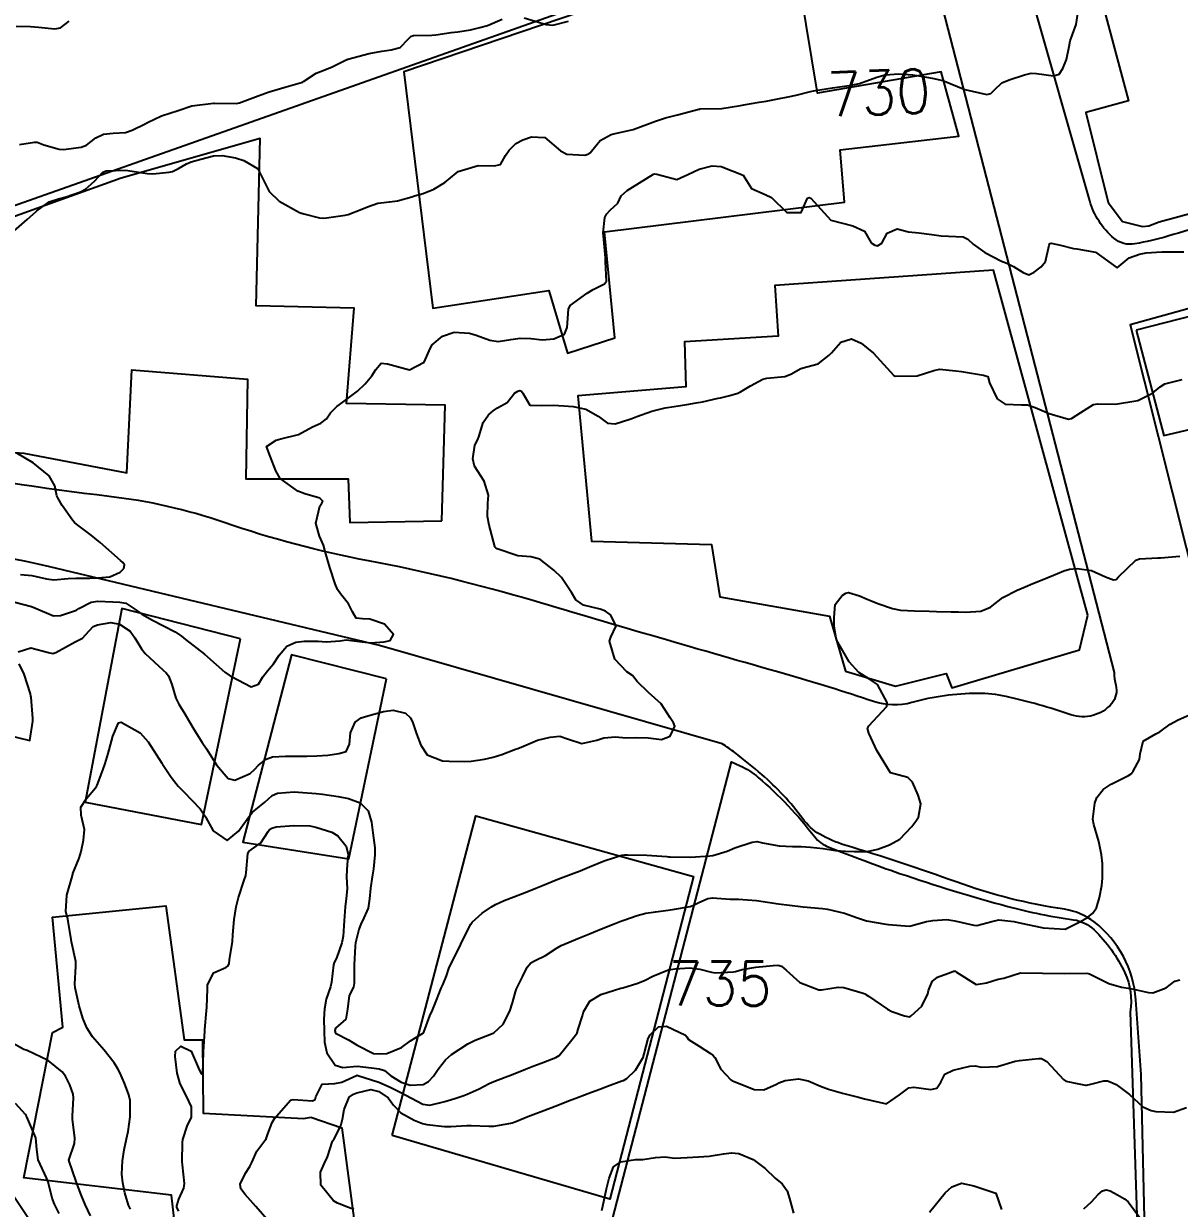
# Model space of a CAD drawing. Header units: metres. Extents: x 307586 to 320046, y 7427249 to 7434250.
# Drawn here: x 312641.6 to 312746.3, y 7431854.2 to 7431961.5 of the extents above; entities that cross this region are included whole.
import ezdxf
from ezdxf.enums import TextEntityAlignment as Align

# ---------------------------------------------------------------- set-up
doc = ezdxf.new("R2010")
doc.units = ezdxf.units.M
doc.header["$MEASUREMENT"] = 0
for name, color, linetype in [('Area Verde e Lazer', 45, 'Continuous'), ('Cotas', 45, 'Continuous'), ('Curvas de Nivel 1m', 11, 'Continuous'), ('Curvas de Nivel 5m', 15, 'Continuous'), ('Divisa', 42, 'FENCELINE2'), ('Edificações', 30, 'Continuous'), ('Vias Primárias', 230, 'Continuous')]:
    doc.layers.add(name, color=color, linetype=linetype)
doc.styles.add('Style-STANDARD', font='STANDARD.shx')
doc.linetypes.add('FENCELINE2', pattern='A,0.25,-0.1,[132,ltypeshp.shx,S=0.1,R=0,X=-0.1,Y=0],-0.1,1', length=1.45)

msp = doc.modelspace()

# ---------------------------------------------------------------- linework, layer by layer
at = {"layer": 'Area Verde e Lazer'}
msp.add_lwpolyline([(312741.46, 7431835.33), (312692.9, 7431845.19), (312705.76, 7431894.65), (312706.55, 7431894.28, -0.068237), (312708.19, 7431893.23, -0.05068), (312713.3, 7431887.85, 0.134987), (312714.57, 7431886.91, 0.010803), (312721, 7431884.53, 0.017192), (312730.81, 7431881.53, 0.031074), (312736.76, 7431880.32, -0.157962), (312738.61, 7431879.42, -0.092141), (312741.4, 7431875.52, -0.15302), (312741.88, 7431871.98), (312743.1, 7431835.07)], format="xyb", close=True, dxfattribs=at)
msp.add_lwpolyline([(312741.46, 7431835.33), (312692.9, 7431845.19), (312705.76, 7431894.65), (312706.55, 7431894.28, -0.068237), (312708.19, 7431893.23, -0.05068), (312713.3, 7431887.85, 0.134987), (312714.57, 7431886.91, 0.010803), (312721, 7431884.53, 0.017192), (312730.81, 7431881.53, 0.031074), (312736.76, 7431880.32, -0.157962), (312738.61, 7431879.42, -0.092141), (312741.4, 7431875.52, -0.15302), (312741.88, 7431871.98), (312743.1, 7431835.07)], format="xyb", close=True, dxfattribs=at)
at = {"layer": 'Curvas de Nivel 1m', "flags": 128}
for points, elevation in [([(312640.96, 7431961.31), (312642.26, 7431961.29), (312642.96, 7431961.23), (312644.46, 7431961.07), (312644.96, 7431961.15), (312645.75, 7431961.77)], 728), ([(312641.24, 7431950.6), (312642.61, 7431950.81), (312642.84, 7431950.79), (312643.46, 7431950.57), (312644.83, 7431950.16), (312645.24, 7431950.15), (312646.83, 7431950.34), (312647.31, 7431950.53), (312648.16, 7431951.2), (312648.85, 7431951.54), (312649.74, 7431951.61), (312650.85, 7431951.68), (312651.45, 7431951.88), (312652.63, 7431952.46), (312652.86, 7431952.58), (312654.13, 7431953.19), (312654.87, 7431953.42), (312655.62, 7431953.68), (312656.88, 7431954.08), (312658.84, 7431954.34), (312658.88, 7431954.35), (312658.93, 7431954.34), (312660.88, 7431954.32), (312661.18, 7431954.37), (312662.89, 7431955.01), (312663.88, 7431955.35), (312664.9, 7431955.66), (312665.4, 7431955.81), (312666.9, 7431956.25), (312666.99, 7431956.3), (312668.14, 7431957.05), (312668.92, 7431957.37), (312669.57, 7431957.62), (312670.84, 7431958.25), (312670.9, 7431958.28), (312670.93, 7431958.29), (312671, 7431958.31), (312672.94, 7431958.83), (312674.09, 7431959.06), (312674.94, 7431959.16), (312675.75, 7431959.39), (312676.5, 7431960.18), (312676.73, 7431960.41), (312676.96, 7431960.47), (312678.62, 7431960.5), (312678.96, 7431960.52), (312680.36, 7431960.74), (312680.96, 7431960.81), (312682.1, 7431960.98), (312682.97, 7431961.19), (312683.67, 7431961.39), (312684.98, 7431961.94)], 729), ([(312686.98, 7431962.06), (312688.97, 7431961.48), (312689.57, 7431961.42), (312690.98, 7431961.78)], 729), ([(312640.84, 7431909.11), (312642.33, 7431908.73), (312642.69, 7431908.58), (312644.32, 7431907.87), (312644.97, 7431907.91), (312646.33, 7431908.35), (312646.45, 7431908.41), (312646.62, 7431908.53), (312647.73, 7431909.12), (312648.34, 7431909.2), (312649.7, 7431909.14), (312650.34, 7431909.12), (312650.88, 7431909.02), (312651.71, 7431908.47), (312652.33, 7431908.02), (312653.29, 7431907.48), (312654.31, 7431906.97), (312655.35, 7431906.42), (312655.92, 7431906.04), (312656.3, 7431905.74), (312658, 7431904.39), (312658.28, 7431904.15), (312659.87, 7431902.77), (312660.26, 7431902.48), (312660.33, 7431902.44), (312660.46, 7431902.37), (312662.25, 7431901.45), (312662.9, 7431901.69), (312663.3, 7431902.33), (312663.71, 7431902.89), (312664.27, 7431903.52), (312664.79, 7431904.31), (312665.48, 7431905.12), (312666.3, 7431905.47), (312667.03, 7431905.56), (312668.3, 7431905.57), (312669.05, 7431905.52), (312670.3, 7431905.62), (312670.86, 7431905.69), (312672.3, 7431905.52), (312673.09, 7431905.42), (312674.3, 7431905.5), (312674.85, 7431905.65), (312675.13, 7431906.19), (312674.32, 7431907.11), (312672.98, 7431907.56), (312672.33, 7431907.6), (312671.77, 7431907.67), (312671.41, 7431908.23), (312671.07, 7431908.97), (312670.35, 7431909.87), (312670.06, 7431910.25), (312669.85, 7431910.76), (312669.38, 7431912.26), (312668.95, 7431913.71), (312668.8, 7431914.27), (312668.42, 7431915.1), (312668.1, 7431916.28), (312668.45, 7431917.8), (312668.64, 7431918.08), (312668.75, 7431918.27), (312668.46, 7431918.55), (312667.1, 7431918.93), (312666.46, 7431919.16), (312664.86, 7431920.32), (312664.48, 7431921), (312663.96, 7431922.33), (312663.63, 7431923.21), (312664.52, 7431923.79), (312664.92, 7431923.92), (312666.52, 7431924.3), (312667.8, 7431925.01), (312668.54, 7431925.32), (312669.08, 7431925.73), (312669.42, 7431926.26), (312669.99, 7431926.83), (312670.56, 7431927.25), (312671.88, 7431928.23), (312672.58, 7431928.9), (312673.18, 7431929.62), (312673.53, 7431930.21), (312674.02, 7431930.78), (312674.6, 7431930.7), (312676.59, 7431930.18), (312677.91, 7431930.86), (312678.48, 7431932.15), (312678.63, 7431932.42), (312679.57, 7431933.21), (312680.64, 7431933.58), (312682.02, 7431933.49), (312682.64, 7431933.32), (312683.86, 7431932.86), (312684.63, 7431932.72), (312685.78, 7431932.92), (312686.63, 7431933.04), (312687.59, 7431933), (312688.63, 7431932.89), (312689.67, 7431932.98), (312690.64, 7431933.39), (312690.86, 7431934.01), (312691, 7431935.67), (312691.15, 7431936), (312692.68, 7431937.12), (312693.22, 7431937.44), (312694.25, 7431937.96), (312694.45, 7431938.21), (312694.35, 7431939.96), (312694.35, 7431940.33), (312694.21, 7431941.97), (312694.14, 7431942.57), (312694.28, 7431943.96), (312694.45, 7431944.28), (312694.77, 7431944.65), (312695.46, 7431945.28), (312695.77, 7431945.95), (312696.32, 7431946.42), (312696.8, 7431946.72), (312698.71, 7431947.91), (312698.81, 7431947.93), (312699, 7431947.91), (312700.81, 7431947.43), (312701.81, 7431947.88), (312702.82, 7431948.36), (312704.01, 7431948.66), (312704.82, 7431948.61), (312706.81, 7431947.82), (312707.58, 7431946.59), (312708.8, 7431946.06), (312709.4, 7431945.78), (312710.77, 7431944.44), (312712.09, 7431944.43), (312712.64, 7431945.74), (312712.79, 7431945.79), (312712.94, 7431945.74), (312714.76, 7431943.72), (312716.76, 7431943.21), (312717.81, 7431942.74), (312718.41, 7431941.67), (312718.74, 7431941.46), (312718.98, 7431941.42), (312719.39, 7431941.66), (312719.86, 7431942.55), (312720.76, 7431942.94), (312721.8, 7431942.68), (312722.75, 7431942.57), (312723.92, 7431942.44), (312724.75, 7431942.3), (312726.1, 7431942.24), (312726.75, 7431942.23), (312727.18, 7431942.01), (312727.65, 7431941.57), (312728.73, 7431940.8), (312730.23, 7431940.02), (312730.72, 7431939.82), (312731.32, 7431939.52), (312732.18, 7431938.98), (312732.71, 7431938.78), (312733.19, 7431939.01), (312733.83, 7431939.49), (312734.21, 7431940), (312734.55, 7431941.48), (312734.61, 7431941.61), (312734.74, 7431941.66), (312735.56, 7431941.47), (312736.74, 7431941.16), (312737.06, 7431941.13), (312738.73, 7431940.82), (312740.71, 7431939.41), (312741.81, 7431940.31), (312742.73, 7431940.64), (312743.34, 7431940.77), (312744.74, 7431940.85), (312745.24, 7431940.85), (312746.74, 7431940.85)], 731), ([(312641.12, 7431904.6), (312642.29, 7431904.96), (312643.87, 7431904.56), (312644.28, 7431904.46), (312644.53, 7431904.56), (312646.29, 7431905.5), (312646.96, 7431905.86), (312647.56, 7431906.52), (312647.94, 7431906.89), (312648.31, 7431907.07), (312649.53, 7431907.28), (312650.31, 7431907.13), (312651.27, 7431906.48), (312651.7, 7431905.88), (312652.29, 7431904.87), (312652.63, 7431904.46), (312654.27, 7431902.95), (312654.54, 7431902.71), (312654.76, 7431902.43), (312655.04, 7431901.64), (312655.41, 7431900.42), (312655.68, 7431899.87), (312656.22, 7431898.99), (312656.57, 7431898.41), (312657.14, 7431897.46), (312657.8, 7431896.39), (312658.18, 7431895.81), (312659.11, 7431894.38), (312660.15, 7431893.14), (312660.77, 7431892.98), (312662.16, 7431893.58), (312662.55, 7431893.95), (312662.91, 7431894.33), (312663.61, 7431894.89), (312664.17, 7431895.09), (312665.34, 7431895.14), (312666.18, 7431895.15), (312667.3, 7431895.15), (312668.18, 7431895.18), (312669.2, 7431895.24), (312670.18, 7431895.38), (312670.86, 7431895.56), (312671.14, 7431896.24), (312671.23, 7431897.26), (312671.65, 7431898.23), (312672.22, 7431898.62), (312672.81, 7431898.81), (312674.22, 7431899.2), (312675.1, 7431899.31), (312676.22, 7431899.05), (312676.67, 7431898.63), (312676.89, 7431898.17), (312677.21, 7431897.17), (312677.6, 7431896.16), (312678.18, 7431895.26), (312679.59, 7431894.72), (312680.17, 7431894.7), (312681.61, 7431894.67), (312682.17, 7431894.69), (312683.39, 7431894.88), (312684.18, 7431895.06), (312684.94, 7431895.31), (312686.19, 7431895.79), (312686.39, 7431895.86), (312686.92, 7431896.05), (312688.2, 7431896.59), (312689.34, 7431896.88), (312690.2, 7431896.96), (312690.91, 7431896.71), (312692.2, 7431896.31), (312693.57, 7431896.6), (312694.2, 7431896.82), (312695.24, 7431896.91), (312696.2, 7431896.82), (312697.11, 7431896.84), (312698.2, 7431896.82), (312699.43, 7431896.67), (312700.2, 7431896.96), (312700.63, 7431897.88), (312700.5, 7431898.17), (312700.22, 7431898.64), (312699.4, 7431899.9), (312698.25, 7431900.91), (312697.23, 7431901.93), (312696.78, 7431902.45), (312696.27, 7431902.79), (312695.2, 7431903.95), (312694.71, 7431905.56), (312694.82, 7431905.95), (312695.32, 7431906.95), (312694.81, 7431907.96), (312694.34, 7431908.3), (312693.85, 7431908.46), (312692.34, 7431908.84), (312691.66, 7431909.31), (312691.27, 7431910), (312690.37, 7431911.35), (312689.68, 7431912.02), (312688.39, 7431913), (312687.57, 7431913.22), (312686.4, 7431913.32), (312684.54, 7431913.95), (312684.4, 7431914.02), (312684.36, 7431914.08), (312684.33, 7431914.15), (312683.81, 7431916.09), (312683.65, 7431916.87), (312683.7, 7431918.09), (312683.74, 7431918.81), (312683.36, 7431920.09), (312682.49, 7431921.43), (312682.32, 7431922.1), (312682.52, 7431923.33), (312682.77, 7431923.84), (312682.88, 7431924.1), (312683.25, 7431925.38), (312683.76, 7431926.09), (312684.18, 7431926.46), (312684.56, 7431926.72), (312685.44, 7431927.2), (312686.11, 7431928.06), (312686.4, 7431928.23), (312686.58, 7431928.28), (312686.74, 7431928.23), (312686.85, 7431928.06), (312687.49, 7431926.97), (312688.56, 7431926.93), (312689.62, 7431926.97), (312690.56, 7431926.89), (312691.41, 7431926.84), (312692.56, 7431926.61), (312693.68, 7431925.97), (312694.54, 7431925.33), (312695.21, 7431925.28), (312696.55, 7431925.7), (312696.72, 7431925.76), (312697.19, 7431925.93), (312698.56, 7431926.41), (312699.74, 7431926.72), (312700.56, 7431926.84), (312701.72, 7431927.02), (312702.57, 7431927.18), (312703.14, 7431927.28), (312704.57, 7431927.6), (312704.77, 7431927.64), (312705.62, 7431927.83), (312706.35, 7431928.05), (312706.58, 7431928.16), (312707.49, 7431928.72), (312708.59, 7431929.33), (312708.96, 7431929.42), (312710.59, 7431929.55), (312711.13, 7431929.76), (312712.05, 7431930.3), (312712.6, 7431930.45), (312713.63, 7431930.71), (312714.62, 7431931.49), (312714.73, 7431931.61), (312714.82, 7431931.72), (312715.68, 7431932.66), (312716.64, 7431932.98), (312717.52, 7431932.58), (312718.62, 7431931.67), (312720.47, 7431929.65), (312720.59, 7431929.6), (312722.59, 7431929.62), (312724.09, 7431930.12), (312724.6, 7431930.22), (312726.1, 7431930.09), (312726.6, 7431930.01), (312728.43, 7431929.71), (312728.59, 7431929.69), (312728.98, 7431929.55), (312729.15, 7431928.98), (312729.82, 7431927.54), (312730.57, 7431927.07), (312732.05, 7431926.99), (312732.57, 7431927), (312733.29, 7431926.76), (312734.56, 7431926.22), (312736.31, 7431925.71), (312736.56, 7431925.75), (312737.42, 7431926.3), (312738.57, 7431927.02), (312738.92, 7431927.08), (312740.57, 7431927.06), (312742.57, 7431927.38), (312743.9, 7431928.05), (312744.59, 7431928.63), (312745.03, 7431928.91), (312746.59, 7431929.28)], 732), ([(312651.31, 7431854.09), (312651.13, 7431854.47), (312650.8, 7431855.57), (312650.6, 7431856.48), (312650.52, 7431857.28), (312650.58, 7431858.48), (312650.74, 7431859.47), (312650.95, 7431860.47), (312651.09, 7431861.14), (312651.27, 7431862.47), (312651.27, 7431863.94), (312651.17, 7431864.47), (312650.77, 7431865.52), (312650.33, 7431866.48), (312650.17, 7431866.82), (312649.84, 7431867.37), (312648.93, 7431868.5), (312647.86, 7431869.71), (312647.35, 7431870.52), (312646.99, 7431871.41), (312646.67, 7431872.52), (312646.3, 7431874.15), (312646.26, 7431874.53), (312646.37, 7431876.1), (312646.36, 7431876.53), (312645.97, 7431878.32), (312645.93, 7431878.53), (312645.67, 7431880.21), (312645.59, 7431880.54), (312645.46, 7431881.08), (312645.53, 7431882.54), (312646.04, 7431884.34), (312646.08, 7431884.49), (312646.09, 7431884.53), (312646.66, 7431885.92), (312646.84, 7431886.52), (312647.06, 7431887.54), (312647.13, 7431888.52), (312646.83, 7431889.79), (312646.81, 7431890.52), (312647.32, 7431891.32), (312648.14, 7431892.29), (312648.24, 7431892.41), (312648.29, 7431892.51), (312648.79, 7431893.87), (312649, 7431894.5), (312649.29, 7431895.38), (312649.59, 7431896.5), (312649.71, 7431896.97), (312650.21, 7431898.18), (312650.46, 7431898.24), (312652.19, 7431897.26), (312652.91, 7431896.45), (312654.16, 7431894.51), (312654.19, 7431894.47), (312654.21, 7431894.44), (312654.99, 7431893.26), (312655.63, 7431892.42), (312656.14, 7431891.91), (312657.62, 7431890.39), (312658.11, 7431889.66), (312658.81, 7431888.38), (312660.08, 7431887.51), (312661.08, 7431888.36), (312662.11, 7431889.77), (312662.37, 7431890.08), (312662.67, 7431890.33), (312663.47, 7431890.97), (312664.13, 7431891.58), (312664.63, 7431891.81), (312666.14, 7431891.92), (312666.52, 7431891.9), (312668.14, 7431891.76), (312668.69, 7431891.71), (312670.13, 7431891.5), (312671.05, 7431891.32), (312672.12, 7431890.93), (312672.84, 7431890.21), (312673.13, 7431889.18), (312673.28, 7431888.21), (312673.44, 7431886.85), (312673.44, 7431886.21), (312673.32, 7431884.94), (312673.21, 7431884.21), (312673.05, 7431883.2), (312672.96, 7431882.21), (312672.85, 7431881.37), (312672.33, 7431880.22), (312672.2, 7431880.01), (312671.99, 7431879.43), (312671.71, 7431878.22), (312671.67, 7431877.92), (312671.57, 7431876.23), (312671.58, 7431874.57), (312671.5, 7431874.23), (312671.13, 7431873.45), (312670.96, 7431872.23), (312670.81, 7431871.32), (312669.88, 7431870.49), (312669.83, 7431870.29), (312669.83, 7431870.25), (312669.87, 7431870.06), (312671.06, 7431869.43), (312671.86, 7431868.95), (312673.34, 7431868.21), (312673.85, 7431868.17), (312674.53, 7431868.19), (312675.86, 7431868.74), (312676.67, 7431869.36), (312677.87, 7431870.09), (312677.9, 7431870.12), (312677.9, 7431870.15), (312678.43, 7431871.61), (312678.68, 7431872.14), (312679.02, 7431873.03), (312679.47, 7431874.13), (312679.62, 7431874.44), (312679.94, 7431875.24), (312680.16, 7431875.91), (312680.24, 7431876.13), (312680.53, 7431876.69), (312681.25, 7431878.11), (312681.99, 7431879.65), (312682.15, 7431879.94), (312682.27, 7431880.1), (312683.16, 7431880.93), (312684.01, 7431881.5), (312684.39, 7431881.7), (312685.17, 7431882.06), (312686.03, 7431882.41), (312687.21, 7431882.86), (312688.03, 7431883.18), (312688.64, 7431883.42), (312690.04, 7431884.01), (312691.49, 7431884.55), (312692.05, 7431884.77), (312692.91, 7431885.12), (312694.07, 7431885.59), (312694.33, 7431885.7), (312695.07, 7431885.95), (312695.83, 7431886.19), (312696.08, 7431886.22), (312696.35, 7431886.21), (312698.08, 7431886.18), (312699.91, 7431886.06), (312700.07, 7431886.04), (312700.2, 7431886.02), (312702.07, 7431886), (312703.81, 7431886.11), (312704.08, 7431886.15), (312705.36, 7431886.55), (312706.08, 7431886.83), (312707.64, 7431887.35), (312708.09, 7431887.41), (312708.57, 7431887.31), (312710.09, 7431887.01), (312711.3, 7431886.97), (312712.09, 7431886.96), (312712.91, 7431886.91), (312714.08, 7431886.79), (312715.18, 7431886.61), (312716.08, 7431886.54), (312716.92, 7431886.52), (312718.08, 7431886.52), (312719.03, 7431886.71), (312720.09, 7431887.11), (312721.03, 7431887.64), (312722.1, 7431888.77), (312722.47, 7431889.25), (312722.71, 7431889.61), (312722.92, 7431890.83), (312722.69, 7431891.61), (312722.15, 7431892.8), (312721.74, 7431893.21), (312720.16, 7431893.65), (312718.92, 7431895.66), (312718.21, 7431897.24), (312718.11, 7431897.57), (312718.1, 7431897.67), (312718.22, 7431897.91), (312719.83, 7431899.65), (312719.88, 7431900.01), (312718.98, 7431901.66), (312718.27, 7431902.13), (312717.31, 7431902.72), (312716.42, 7431903.7), (312716.29, 7431903.9), (312715.28, 7431905.71), (312715.07, 7431906.97), (312715.07, 7431907.71), (312715.16, 7431908.89), (312715.79, 7431909.71), (312716.13, 7431909.93), (312716.36, 7431910), (312717.37, 7431909.68), (312718.07, 7431909.39), (312718.35, 7431909.27), (312719.01, 7431909), (312720.34, 7431908.53), (312721.09, 7431908.39), (312722.34, 7431908.31), (312723.67, 7431908.28), (312724.34, 7431908.27), (312725.68, 7431908.24), (312726.34, 7431908.22), (312726.98, 7431908.21), (312728.34, 7431908.28), (312729.24, 7431908.65), (312730.35, 7431909.53), (312731.66, 7431910.21), (312732.37, 7431910.51), (312733.07, 7431910.79), (312734.38, 7431911.33), (312734.48, 7431911.38), (312734.72, 7431911.48), (312735.89, 7431911.96), (312736.39, 7431912.1), (312737.09, 7431912.15), (312738.39, 7431911.97), (312739.66, 7431911.42), (312740.38, 7431911.13), (312740.62, 7431911.17), (312740.83, 7431911.4), (312742.4, 7431912.91), (312742.72, 7431913.05), (312744.4, 7431913.13), (312744.62, 7431913.14), (312746.4, 7431913.29)], 733), ([(312640.19, 7431897.07), (312642.18, 7431896.58), (312642.45, 7431898.33), (312642.46, 7431898.58), (312642.3, 7431900.51), (312642.29, 7431900.58), (312642.24, 7431900.81), (312641.67, 7431902.59), (312641.21, 7431903.53)], 732), ([(312655.68, 7431853.91), (312655.52, 7431854.25), (312655.51, 7431854.41), (312655.69, 7431854.99), (312656.13, 7431855.99), (312656.19, 7431856.41), (312656.02, 7431858.11), (312656, 7431858.41), (312656.02, 7431860.14), (312656.04, 7431860.41), (312656.47, 7431861.71), (312656.84, 7431862.4), (312656.83, 7431863.36), (312656.35, 7431864.4), (312655.82, 7431865.44), (312655.53, 7431866.41), (312655.37, 7431867.94), (312655.38, 7431868.42), (312655.86, 7431868.87), (312656.82, 7431868.4), (312657.56, 7431866.67), (312657.7, 7431866.39), (312657.83, 7431866.33), (312657.85, 7431866.37), (312657.85, 7431866.39), (312657.91, 7431868.33), (312657.91, 7431868.39), (312658.04, 7431870.22), (312658.05, 7431870.39), (312658.2, 7431872.08), (312658.23, 7431872.39), (312658.27, 7431874.04), (312658.29, 7431874.39), (312658.82, 7431875.51), (312659.95, 7431876), (312660.17, 7431876.14), (312660.25, 7431876.37), (312660.29, 7431876.7), (312660.54, 7431878.36), (312660.59, 7431878.97), (312660.7, 7431880.36), (312660.88, 7431881.49), (312661.09, 7431882.35), (312661.6, 7431883.9), (312661.76, 7431884.34), (312661.8, 7431884.59), (312661.95, 7431886.34), (312662.07, 7431886.54), (312663.13, 7431887.29), (312663.79, 7431888.32), (312663.91, 7431888.51), (312664.1, 7431888.63), (312664.52, 7431888.74), (312666.1, 7431888.87), (312667.55, 7431888.83), (312668.1, 7431888.73), (312669.55, 7431888.26), (312670.09, 7431887.94), (312670.85, 7431887), (312671.02, 7431886.24), (312670.93, 7431885.37), (312670.88, 7431884.24), (312670.94, 7431883.14), (312670.86, 7431882.24), (312670.76, 7431881.49), (312670.68, 7431880.24), (312670.58, 7431878.84), (312670.46, 7431878.24), (312669.96, 7431876.83), (312669.76, 7431876.44), (312669.71, 7431876.25), (312669.53, 7431874.66), (312669.42, 7431874.26), (312669.03, 7431873.14), (312668.89, 7431872.26), (312668.84, 7431871.31), (312668.85, 7431870.26), (312668.9, 7431869.23), (312669.09, 7431868.26), (312669.84, 7431867.14), (312670.54, 7431866.94), (312671.84, 7431867.04), (312673.15, 7431866.9), (312673.84, 7431866.8), (312674.32, 7431866.67), (312674.9, 7431866.18), (312675.82, 7431865.6), (312676.66, 7431865.32), (312677.82, 7431865.4), (312678.32, 7431865.65), (312678.77, 7431866.14), (312679.19, 7431866.79), (312679.85, 7431867.64), (312680.39, 7431868.12), (312681.86, 7431869.07), (312682.55, 7431869.41), (312683.87, 7431869.91), (312684.23, 7431870.07), (312685.08, 7431870.87), (312685.68, 7431872.05), (312685.91, 7431872.8), (312686.19, 7431873.78), (312686.29, 7431874.05), (312686.82, 7431875.16), (312687.26, 7431876.04), (312687.57, 7431876.42), (312687.96, 7431876.64), (312688.92, 7431877.07), (312689.97, 7431877.79), (312690.33, 7431878), (312691.98, 7431878.68), (312692.9, 7431879.05), (312693.99, 7431879.49), (312695.13, 7431879.95), (312695.74, 7431880.2), (312696, 7431880.3), (312697.21, 7431880.72), (312698.01, 7431880.91), (312698.88, 7431881.03), (312700.01, 7431881.18), (312700.61, 7431881.29), (312702.02, 7431881.53), (312702.27, 7431881.61), (312702.75, 7431881.85), (312703.62, 7431882.25), (312704.03, 7431882.31), (312705.65, 7431882.2), (312706.03, 7431882.19), (312706.41, 7431882.2), (312708.03, 7431882.08), (312710.02, 7431881.77), (312712.02, 7431881.53), (312712.25, 7431881.51), (312714.02, 7431881.33), (312714.46, 7431881.27), (312716.01, 7431880.91), (312717.19, 7431880.49), (312718, 7431880.23), (312719.74, 7431879.91), (312720, 7431879.89), (312721.86, 7431879.75), (312722, 7431879.77), (312723.44, 7431880.16), (312724, 7431880.26), (312725.26, 7431880.34), (312726, 7431880.23), (312727.73, 7431879.82), (312728, 7431879.81), (312729.36, 7431880.18), (312730, 7431880.31), (312731.33, 7431880.18), (312732, 7431880.03), (312733.87, 7431879.61), (312733.99, 7431879.59), (312735.99, 7431879.46), (312737.31, 7431880.14), (312738.01, 7431880.53), (312738.51, 7431880.93), (312738.82, 7431881.42), (312739.1, 7431882.35), (312739.31, 7431883.42), (312739.37, 7431884.1), (312739.38, 7431885.42), (312739.3, 7431886.2), (312739.04, 7431887.42), (312738.58, 7431888.95), (312738.51, 7431889.43), (312738.67, 7431890.89), (312738.87, 7431891.42), (312739.45, 7431892.12), (312740.15, 7431892.6), (312741.74, 7431893.39), (312741.99, 7431893.56), (312742.17, 7431893.78), (312742.72, 7431894.84), (312742.8, 7431895.37), (312743.05, 7431896.52), (312744.21, 7431897.19), (312744.34, 7431897.23), (312744.57, 7431897.36), (312745.52, 7431898.04), (312746.22, 7431898.44), (312748.23, 7431899.31)], 734), ([(312671.53, 7431854.07), (312671.07, 7431854.23), (312670.07, 7431854.63), (312669.69, 7431854.86), (312668.56, 7431856.26), (312668.53, 7431857.45), (312668.9, 7431858.26), (312669.15, 7431858.84), (312669.62, 7431860.25), (312669.66, 7431860.34), (312669.76, 7431860.48), (312670.36, 7431861.66), (312670.51, 7431862.24), (312670.68, 7431863.13), (312671.13, 7431864.23), (312671.51, 7431864.52), (312671.81, 7431864.65), (312673.09, 7431864.93), (312673.81, 7431864.77), (312674.66, 7431864.19), (312675.13, 7431863.52), (312675.79, 7431862.84), (312677.01, 7431862.16), (312677.78, 7431861.85), (312678.15, 7431861.77), (312679.77, 7431861.6), (312680.32, 7431861.58), (312681.78, 7431861.68), (312682.18, 7431861.69), (312683.78, 7431861.61), (312684.23, 7431861.62), (312685.78, 7431861.88), (312685.9, 7431861.93), (312686.21, 7431862.05), (312687.32, 7431862.5), (312687.79, 7431862.68), (312688.76, 7431863.05), (312689.8, 7431863.44), (312691.24, 7431863.99), (312691.65, 7431864.14), (312691.81, 7431864.2), (312693.08, 7431864.7), (312693.82, 7431864.98), (312694.52, 7431865.25), (312695.83, 7431865.72), (312695.99, 7431865.77), (312696.28, 7431865.93), (312697.07, 7431866.69), (312697.78, 7431867.91), (312697.8, 7431867.96), (312697.86, 7431868.16), (312698.22, 7431869.56), (312698.39, 7431869.9), (312699.15, 7431870.63), (312699.88, 7431870.69), (312701.59, 7431869.86), (312701.73, 7431869.72), (312701.87, 7431869.48), (312702.84, 7431868.87), (312703.86, 7431868.2), (312704.07, 7431868.05), (312704.26, 7431867.83), (312704.79, 7431866.77), (312705.7, 7431865.81), (312705.83, 7431865.74), (312705.95, 7431865.69), (312707.82, 7431864.94), (312708.69, 7431864.91), (312709.83, 7431865.41), (312710.06, 7431865.53), (312710.62, 7431865.76), (312711.83, 7431865.91), (312712.71, 7431865.73), (312713.83, 7431865.25), (312714.55, 7431864.98), (312715.82, 7431864.61), (312717.26, 7431864.23), (312717.81, 7431864.1), (312719.8, 7431863.65), (312720.99, 7431864.46), (312721.82, 7431865.08), (312722.28, 7431865.16), (312723.82, 7431864.93), (312724.36, 7431865.06), (312724.73, 7431865.59), (312725.1, 7431866.32), (312725.84, 7431866.7), (312727.35, 7431867.06), (312727.85, 7431867.09), (312728.42, 7431866.97), (312729.85, 7431867.02), (312731.47, 7431867.51), (312731.85, 7431867.57), (312733.58, 7431867.76), (312733.86, 7431867.74), (312734.33, 7431867.48), (312735.84, 7431865.85), (312736.07, 7431865.69), (312737.23, 7431865.44), (312737.83, 7431865.32), (312737.94, 7431865.32), (312738.32, 7431865.43), (312739.51, 7431865.74), (312739.84, 7431865.72), (312740.06, 7431865.64), (312740.62, 7431865.4), (312741.82, 7431864.48), (312743.04, 7431863.37), (312743.8, 7431863.04), (312744.2, 7431862.95), (312745.8, 7431862.88), (312746.99, 7431863.32)], 736), ([(312647.67, 7431853.5), (312647.21, 7431854.51), (312646.83, 7431855.38), (312646.42, 7431856.52), (312645.73, 7431858.53), (312646.23, 7431860.04), (312646.25, 7431860.53), (312646.04, 7431862.26), (312646.04, 7431862.53), (312646.15, 7431864.17), (312646.11, 7431864.53), (312645.81, 7431865.37), (312645.43, 7431866.15), (312645.13, 7431866.54), (312643.84, 7431867.58), (312641.96, 7431868.47), (312641.85, 7431868.51), (312641.65, 7431868.58), (312640.48, 7431869.22)], 732), ([(312644.84, 7431853.71), (312644.42, 7431854.55), (312644.22, 7431855.08), (312643.84, 7431856.56), (312643.71, 7431856.94), (312642.95, 7431858.57), (312642.82, 7431859.49), (312642.72, 7431860.57), (312641.91, 7431862.45), (312641.84, 7431862.58), (312641.78, 7431862.66), (312640.88, 7431863.68)], 731), ([(312694.01, 7431853.96), (312694.12, 7431854.38), (312694.44, 7431855.95), (312694.67, 7431856.89), (312695.08, 7431857.94), (312695.74, 7431858.39), (312697.06, 7431858.6), (312697.74, 7431858.61), (312698.87, 7431858.77), (312699.74, 7431858.85), (312700.59, 7431858.73), (312701.74, 7431858.77), (312702.76, 7431858.84), (312703.74, 7431858.89), (312705.04, 7431859.11), (312705.75, 7431859.21), (312706.42, 7431859.13), (312707.74, 7431858.59), (312708.82, 7431857.78), (312709.72, 7431856.89), (312710.36, 7431856.4), (312710.81, 7431855.75), (312711.02, 7431855.07), (312711.39, 7431853.74)], 737), ([(312723.69, 7431853.82), (312725.11, 7431855.58), (312725.72, 7431856.12), (312726.6, 7431856.44), (312727.72, 7431856.2), (312729.71, 7431855.53), (312730.24, 7431854.07)], 737), ([(312737.69, 7431854.11), (312738.38, 7431854.75), (312739, 7431855.42), (312739.38, 7431855.75), (312739.72, 7431855.85), (312740.08, 7431855.77), (312740.73, 7431855.39), (312741.36, 7431855.04), (312741.7, 7431854.76), (312742.72, 7431853.37)], 737)]:
    msp.add_lwpolyline(points, dxfattribs=dict(at, elevation=elevation))
at = {"layer": 'Curvas de Nivel 5m', "flags": 128}
for points, elevation in [([(312640.74, 7431942.73), (312641.94, 7431943.78), (312642.76, 7431944.52), (312642.79, 7431944.55), (312642.82, 7431944.58), (312643.94, 7431945.4), (312644.77, 7431945.68), (312645.47, 7431945.86), (312646.78, 7431946.29), (312647.24, 7431946.53), (312648.05, 7431947.27), (312648.81, 7431948.07), (312649.1, 7431948.21), (312650.81, 7431948.26), (312651.06, 7431948.23), (312652.81, 7431947.95), (312653.32, 7431947.94), (312654.81, 7431948.09), (312655.1, 7431948.15), (312655.67, 7431948.43), (312656.39, 7431948.85), (312656.82, 7431949.01), (312657.67, 7431949.26), (312658.82, 7431949.57), (312659.62, 7431949.59), (312660.82, 7431949.38), (312661.59, 7431949.13), (312662.81, 7431948.4), (312662.87, 7431948.34), (312662.94, 7431948.21), (312663.86, 7431946.33), (312664.77, 7431945.45), (312666.63, 7431944.44), (312666.76, 7431944.38), (312666.82, 7431944.36), (312667.02, 7431944.3), (312668.43, 7431943.95), (312668.76, 7431943.92), (312669.08, 7431943.94), (312670.76, 7431944.18), (312671.04, 7431944.25), (312672.26, 7431944.73), (312672.77, 7431944.95), (312673.73, 7431945.26), (312674.78, 7431945.4), (312675.5, 7431945.48), (312676.79, 7431945.84), (312677.04, 7431945.93), (312677.84, 7431946.16), (312678.8, 7431946.53), (312679.79, 7431947.15), (312680.81, 7431947.99), (312681.01, 7431948.13), (312682.82, 7431948.7), (312684.25, 7431948.65), (312684.82, 7431948.79), (312685.3, 7431949.6), (312685.61, 7431950.07), (312686.23, 7431950.68), (312686.85, 7431951.02), (312687.63, 7431951.27), (312688.85, 7431951.23), (312690.27, 7431950.02), (312690.83, 7431949.71), (312692.46, 7431949.62), (312692.83, 7431949.73), (312692.97, 7431949.84), (312693.07, 7431949.98), (312693.86, 7431950.95), (312694.86, 7431951.5), (312695.21, 7431951.6), (312696.86, 7431951.94), (312698.87, 7431952.69), (312699.78, 7431953), (312700.88, 7431953.28), (312702.8, 7431953.78), (312702.88, 7431953.8), (312702.93, 7431953.81), (312704.88, 7431953.84), (312706.59, 7431954.12), (312706.89, 7431954.18), (312708.26, 7431954.43), (312708.89, 7431954.53), (312709.95, 7431954.73), (312710.9, 7431954.91), (312711.61, 7431955.05), (312712.91, 7431955.39), (312713.19, 7431955.46), (312714.91, 7431955.72), (312716.64, 7431955.98), (312716.92, 7431956.02), (312717.35, 7431956.12), (312718.92, 7431956.69), (312719.68, 7431956.91), (312720.93, 7431957), (312722.19, 7431956.9), (312722.92, 7431956.77), (312723.94, 7431956.59), (312724.92, 7431956.39), (312726.91, 7431955.58), (312728.91, 7431955.12), (312729.26, 7431955.2), (312729.58, 7431955.54), (312730.27, 7431956.19), (312730.92, 7431956.44), (312732.32, 7431956.9), (312732.93, 7431957.06), (312733.39, 7431957.03), (312734.93, 7431956.8), (312735.44, 7431956.97), (312735.79, 7431957.47), (312736.13, 7431958.28), (312736.35, 7431959.47), (312736.45, 7431959.98), (312736.98, 7431961.46), (312737.3, 7431963.46)], 730), ([(312641.33, 7431911.63), (312642.37, 7431911.54), (312643.71, 7431911.22), (312644.36, 7431911.13), (312645.65, 7431911.25), (312646.36, 7431911.28), (312647.62, 7431911.27), (312648.36, 7431911.3), (312649.45, 7431911.41), (312650.37, 7431911.82), (312650.69, 7431912.17), (312650.76, 7431912.48), (312650.61, 7431912.71), (312650.39, 7431912.89), (312648.55, 7431914.51), (312648.4, 7431914.64), (312647.75, 7431915.18), (312646.42, 7431916.19), (312646.23, 7431916.34), (312646.04, 7431916.54), (312645.11, 7431917.88), (312644.71, 7431918.56), (312644.64, 7431918.74), (312644.46, 7431919.64), (312643.94, 7431920.57), (312642.49, 7431921.73), (312641.01, 7431922.6)], 730), ([(312663.67, 7431853.18), (312662.66, 7431854.33), (312661.7, 7431855.42), (312661.3, 7431855.94), (312661.24, 7431856.35), (312661.72, 7431857.35), (312662.12, 7431857.95), (312662.3, 7431858.33), (312662.74, 7431859.34), (312663.49, 7431860.32), (312663.6, 7431860.48), (312663.76, 7431860.92), (312664.15, 7431861.95), (312664.37, 7431862.31), (312665.8, 7431863.96), (312666.06, 7431864.03), (312667.8, 7431863.91), (312668.03, 7431864.04), (312668.1, 7431864.27), (312668.68, 7431865.41), (312669.82, 7431865.49), (312670.46, 7431865.6), (312671.78, 7431866.22), (312671.83, 7431866.23), (312671.91, 7431866.22), (312673.82, 7431865.61), (312674.85, 7431865.16), (312675.81, 7431864.67), (312676.78, 7431864.16), (312677.8, 7431863.62), (312678.43, 7431863.51), (312679.8, 7431863.85), (312680.7, 7431864.12), (312681.52, 7431864.39), (312681.81, 7431864.51), (312682.89, 7431865.01), (312683.82, 7431865.49), (312684.23, 7431865.67), (312685.27, 7431866.06), (312685.84, 7431866.28), (312687.1, 7431866.78), (312687.84, 7431867.08), (312688.53, 7431867.34), (312689.85, 7431867.84), (312690.15, 7431868.01), (312691.31, 7431869.43), (312691.72, 7431869.98), (312691.77, 7431870.08), (312691.88, 7431870.42), (312692.25, 7431871.62), (312692.36, 7431871.98), (312692.93, 7431872.95), (312693.92, 7431873.55), (312695.17, 7431873.94), (312695.75, 7431874.11), (312695.93, 7431874.16), (312697.28, 7431874.57), (312697.94, 7431874.86), (312698.63, 7431875.21), (312699.95, 7431875.76), (312700.05, 7431875.78), (312700.65, 7431875.88), (312701.95, 7431875.97), (312702.88, 7431875.85), (312703.95, 7431875.56), (312704.29, 7431875.5), (312705.95, 7431875.59), (312706.13, 7431875.63), (312706.72, 7431875.81), (312707.96, 7431876.02), (312709.55, 7431876.18), (312709.96, 7431876.2), (312710.3, 7431876.11), (312710.71, 7431875.76), (312711.94, 7431874.65), (312713.68, 7431873.97), (312713.93, 7431873.97), (312715.43, 7431874.2), (312715.93, 7431874.17), (312717.68, 7431873.67), (312717.85, 7431873.6), (312717.92, 7431873.55), (312718.19, 7431873.4), (312719.91, 7431872.23), (312720.28, 7431872.02), (312721.43, 7431871.63), (312721.9, 7431871.54), (312721.96, 7431871.56), (312722.03, 7431871.62), (312723.02, 7431872.5), (312723.54, 7431873.6), (312723.61, 7431873.92), (312723.94, 7431874.72), (312724.42, 7431875.12), (312725.67, 7431875.58), (312725.88, 7431875.65), (312725.95, 7431875.67), (312726.05, 7431875.68), (312726.15, 7431875.58), (312727.94, 7431874.45), (312728.86, 7431874.62), (312729.94, 7431874.94), (312730.45, 7431875.02), (312731.95, 7431875.5), (312733.95, 7431875.48), (312735.95, 7431875.46), (312737.95, 7431875.48), (312738.2, 7431875.43), (312739.94, 7431874.55), (312741.1, 7431874.23), (312741.93, 7431874.09), (312743.56, 7431873.73), (312743.93, 7431873.71), (312745.14, 7431874.14), (312745.94, 7431874.76), (312746.4, 7431874.88)], 735)]:
    msp.add_lwpolyline(points, dxfattribs=dict(at, elevation=elevation))
at = {"layer": 'Divisa'}
msp.add_lwpolyline([(312702.65, 7432019.51), (312720.21, 7431973.12), (312618.35, 7431937.11), (312603.57, 7431984.09), (312600.63, 7431984.45), (312599.56, 7431987.14), (312597.92, 7431991.25), (312597.6, 7431991.15), (312597.21, 7431991.01), (312584.72, 7431986.77)], dxfattribs=at)
at = {"layer": 'Edificações'}
msp.add_lwpolyline([(312736.42, 7431974.45), (312741.74, 7431954.55), (312737.88, 7431953.48), (312739.88, 7431945.32), (312741.2, 7431943.61), (312743.01, 7431943.17), (312743.59, 7431943.22), (312744.51, 7431943.57), (312754.53, 7431946.31), (312754.14, 7431947.92), (312765.52, 7431951.19), (312765.33, 7431952.8), (312771.97, 7431954.12), (312770.9, 7431958.86), (312769.58, 7431967.51)], dxfattribs=at)
for points in [[(312720.53, 7431972.28), (312676.08, 7431957.17), (312678.69, 7431935.76), (312689.21, 7431937.37), (312690.9, 7431931.69), (312695.2, 7431933.07), (312694.27, 7431942.67), (312716, 7431945.35), (312715.62, 7431950.11), (312726.37, 7431951.34), (312724.76, 7431957.17), (312713.55, 7431955.25), (312712.01, 7431964.61), (312722.07, 7431967.37)], [(312679.52, 7431916.49), (312679.83, 7431926.96), (312670.88, 7431927.11), (312671.56, 7431935.75), (312662.69, 7431935.98), (312663.07, 7431951.12), (312650.45, 7431947.53), (312624.5, 7431938.19), (312614.33, 7431934.45), (312617.16, 7431924.74), (312633.07, 7431923.21), (312641.64, 7431922.6), (312650.97, 7431920.84), (312651.43, 7431930.17), (312661.91, 7431929.33), (312661.76, 7431920.3), (312671.02, 7431920.3), (312671.17, 7431916.33)], [(312742.42, 7431933.76), (312744.93, 7431924.21), (312759.22, 7431927.57), (312760.26, 7431923.02), (312763.76, 7431923.97), (312766.32, 7431911.25), (312775.17, 7431912.24), (312783.78, 7431913.66), (312779.71, 7431931.67), (312794.7, 7431934.76), (312792.53, 7431944.31), (312762.25, 7431938.78), (312763.53, 7431933.01), (312758.65, 7431931.64), (312757.9, 7431934.47), (312755.91, 7431934.05), (312755.3, 7431937.07)], [(312738.06, 7431907.92), (312729.49, 7431939.19), (312709.68, 7431937.81), (312709.98, 7431933.23), (312701.49, 7431932.69), (312701.64, 7431928.64), (312691.85, 7431927.8), (312693.08, 7431914.65), (312703.94, 7431914.34), (312704.7, 7431909.6), (312714.65, 7431907.84), (312716.1, 7431902.87), (312720.62, 7431901.5), (312725.21, 7431902.64), (312725.74, 7431901.34), (312737.3, 7431904.79)], [(312661.28, 7431905.79), (312650.51, 7431908.53), (312647.19, 7431890.98), (312657.74, 7431888.96)], [(312674.5, 7431902.17), (312665.9, 7431904.34), (312661.49, 7431887.37), (312671.1, 7431885.86)], [(312675.01, 7431860.77), (312682.6, 7431889.73), (312702.33, 7431884.24), (312694.74, 7431855)], [(312667.65, 7431862.43), (312670.47, 7431861.48), (312672.64, 7431845.09), (312656.38, 7431843.5), (312655.01, 7431855.35), (312641.64, 7431856.93), (312644.24, 7431870.1), (312645.18, 7431870.6), (312644.24, 7431880.57), (312654.5, 7431881.58), (312656.16, 7431869.45), (312657.82, 7431869.45), (312657.89, 7431862.8), (312667, 7431862.3)]]:
    msp.add_lwpolyline(points, close=True, dxfattribs=at)
at = {"layer": 'Vias Primárias'}
for points in [[(312722.79, 7431971.03), (312740.44, 7431902.73, 0.072644), (312740.58, 7431901.58, -0.24652), (312740.21, 7431899.92, -0.309529), (312736.51, 7431898.9, 0.028064), (312730.65, 7431900.56, 0.056701), (312728.06, 7431900.84, 0.066061), (312722.1, 7431900.01, -0.149672), (312718.64, 7431900.1, 0.011444), (312710.57, 7431902.61, -0.002723), (312687.75, 7431909.25, 0.025587), (312672.86, 7431912.86, -0.036381), (312659.79, 7431916.33, 0.054531), (312649.39, 7431918.69, -0.021513), (312631.33, 7431921.55, 0.058383), (312624.11, 7431922.16, -0.032337), (312619.72, 7431922.3, -0.128719), (312615.7, 7431923.77, -0.166705), (312615.05, 7431924.66), (312607.29, 7431949.61), (312598.6, 7431979.54)], [(312722.79, 7431971.03), (312740.44, 7431902.73, 0.072644), (312740.58, 7431901.58, -0.24652), (312740.21, 7431899.92, -0.309529), (312736.51, 7431898.9, 0.028064), (312730.65, 7431900.56, 0.056701), (312728.06, 7431900.84, 0.066061), (312722.1, 7431900.01, -0.149672), (312718.64, 7431900.1, 0.011444), (312710.57, 7431902.61, -0.002723), (312687.75, 7431909.25, 0.025587), (312672.86, 7431912.86, -0.036381), (312659.79, 7431916.33, 0.054531), (312649.39, 7431918.69, -0.021513), (312631.33, 7431921.55, 0.058383), (312624.11, 7431922.16, -0.032337), (312619.72, 7431922.3, -0.128719), (312615.7, 7431923.77, -0.166705), (312615.05, 7431924.66), (312607.29, 7431949.61), (312598.6, 7431979.54)], [(312850.53, 7431962.15, 0.001146), (312842.43, 7431960.84, -0.001193), (312829.12, 7431958.7), (312814.69, 7431956.42), (312788.62, 7431951.49, 0.010325), (312775.77, 7431949.53, 0.005958), (312767.77, 7431948.04, 0.007611), (312758, 7431945.95, 0.019159), (312753.02, 7431944.6, -0.005649), (312745.29, 7431942.28, -0.025072), (312742.31, 7431941.58, -0.224602), (312740.41, 7431942.09, -0.148407), (312738.22, 7431945.49), (312732.63, 7431965.08)], [(312850.53, 7431962.15, 0.001146), (312842.43, 7431960.84, -0.001193), (312829.12, 7431958.7), (312814.69, 7431956.42), (312788.62, 7431951.49, 0.010325), (312775.77, 7431949.53, 0.005958), (312767.77, 7431948.04, 0.007611), (312758, 7431945.95, 0.019159), (312753.02, 7431944.6, -0.005649), (312745.29, 7431942.28, -0.025072), (312742.31, 7431941.58, -0.224602), (312740.41, 7431942.09, -0.148407), (312738.22, 7431945.49), (312732.63, 7431965.08)], [(312867.26, 7431959.98, -0.024097), (312858.59, 7431957.68), (312853.01, 7431956.02), (312841.32, 7431954.36), (312800.07, 7431946.91), (312764.43, 7431940.5), (312741.88, 7431934.24), (312749.51, 7431903.96), (312753.47, 7431888.97, 0.216473), (312755.43, 7431886.57), (312773.38, 7431879.88), (312812.38, 7431865.68), (312854.61, 7431850.86), (312866.48, 7431847.07)], [(312867.26, 7431959.98, -0.024097), (312858.59, 7431957.68), (312853.01, 7431956.02), (312841.32, 7431954.36), (312800.07, 7431946.91), (312764.43, 7431940.5), (312741.88, 7431934.24), (312749.51, 7431903.96), (312753.47, 7431888.97, 0.216473), (312755.43, 7431886.57), (312773.38, 7431879.88), (312812.38, 7431865.68), (312854.61, 7431850.86), (312866.48, 7431847.07)], [(312743.61, 7431835.03), (312742.87, 7431866.3), (312742.4, 7431873.08, 0.214138), (312738.63, 7431880.13, 0.128421), (312735.95, 7431881.27, -0.050146), (312726.12, 7431883.75, 0.013894), (312716.04, 7431887.09, -0.059117), (312713.76, 7431888.08, -0.103488), (312712.22, 7431889.47, 0.058568), (312708.5, 7431893.49, 0.011125), (312706.07, 7431895.47, 0.027269), (312704.93, 7431896.26), (312673.86, 7431905.19), (312644, 7431912.31, 0.045771), (312626.6, 7431914.81, 0.020416), (312612.06, 7431914.96, 0.268863), (312608.36, 7431912.66, 0.191764), (312608.01, 7431909.52), (312617.61, 7431890.27), (312629.21, 7431872.57), (312645.91, 7431847.52)], [(312743.61, 7431835.03), (312742.87, 7431866.3), (312742.4, 7431873.08, 0.214138), (312738.63, 7431880.13, 0.128421), (312735.95, 7431881.27, -0.050146), (312726.12, 7431883.75, 0.013894), (312716.04, 7431887.09, -0.059117), (312713.76, 7431888.08, -0.103488), (312712.22, 7431889.47, 0.058568), (312708.5, 7431893.49, 0.011125), (312706.07, 7431895.47, 0.027269), (312704.93, 7431896.26), (312673.86, 7431905.19), (312644, 7431912.31, 0.045771), (312626.6, 7431914.81, 0.020416), (312612.06, 7431914.96, 0.268863), (312608.36, 7431912.66, 0.191764), (312608.01, 7431909.52), (312617.61, 7431890.27), (312629.21, 7431872.57), (312645.91, 7431847.52)]]:
    msp.add_lwpolyline(points, format="xyb", dxfattribs=at)

# ---------------------------------------------------------------- texts
at = {"layer": 'Cotas', "style": 'Style-STANDARD'}
for s, rotation, p in [('730', 2.2026, (312719.11, 7431955.29, 730)), ('735', 359.9578, (312704.72, 7431874.54, 735))]:
    msp.add_text(s, height=4, rotation=rotation, dxfattribs=at).set_placement(p, align=Align.MIDDLE_CENTER)

doc.saveas('drawing.dxf')
